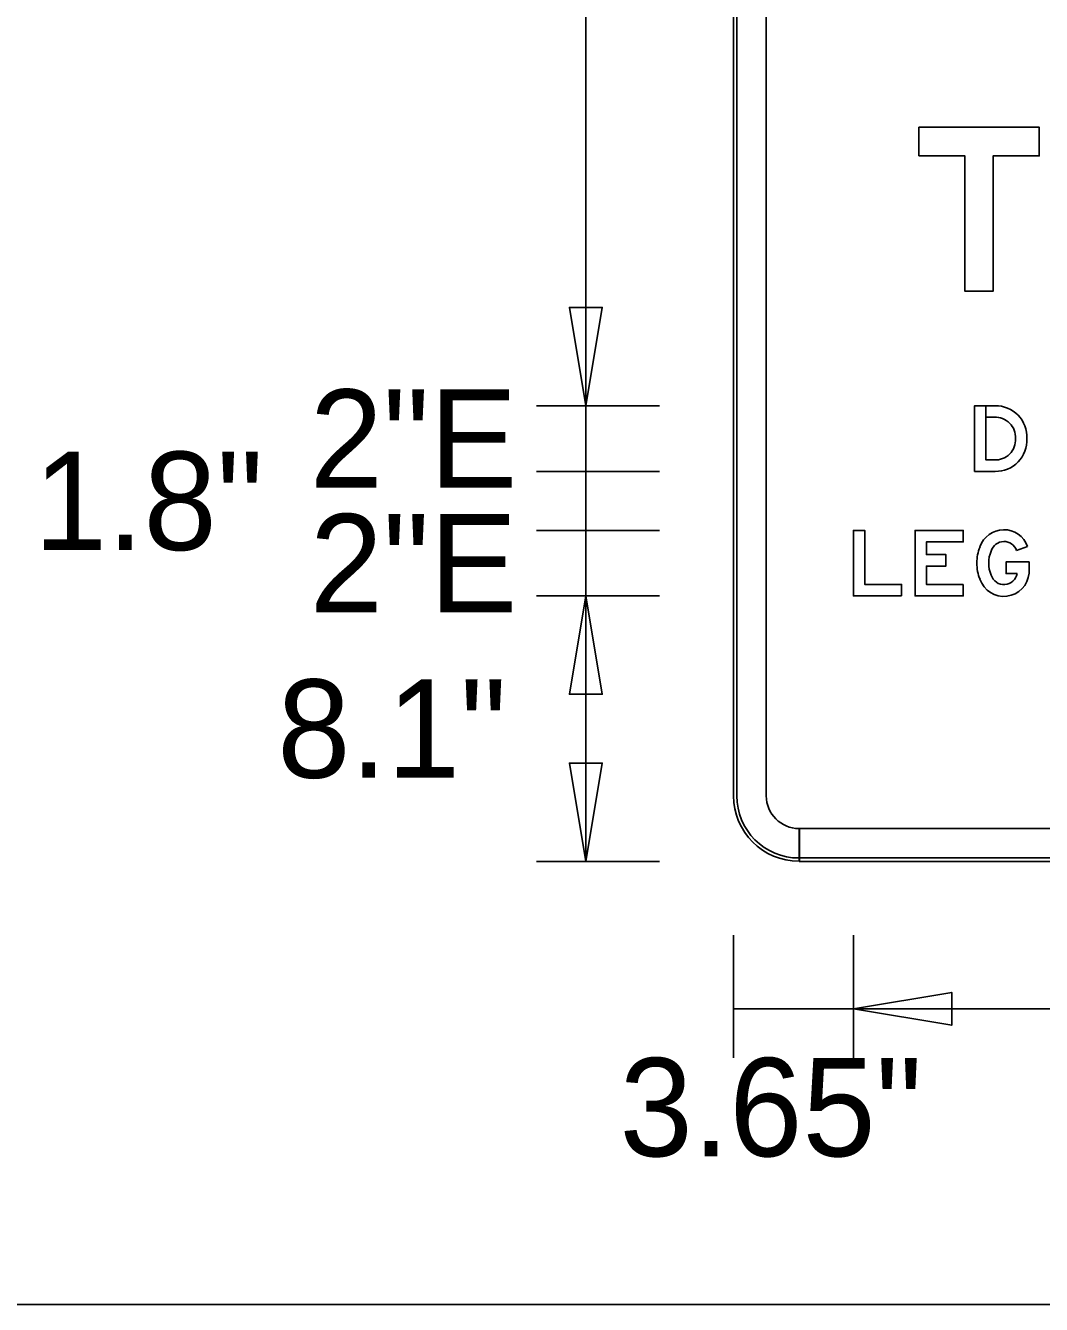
# Model space of a CAD drawing. Extents: x 17890628 to 17890844, y 17897693 to 17898000.
# Drawn here: x 17890803.98 to 17890813.01, y 17897934.95 to 17897946.34 of the extents above; entities that cross this region are included whole.
import ezdxf

# ---------------------------------------------------------------- set-up
doc = ezdxf.new("R2010")
doc.units = 0
for name, color, linetype in [('GSBWFill', 7, 'Continuous'), ('GSColorFill', 7, 'Continuous'), ('GSDims', 7, 'Continuous'), ('GSOutline', 7, 'Continuous'), ('SheetLinesMisc2_dp', 7, 'Continuous')]:
    doc.layers.add(name, color=color, linetype=linetype)

msp = doc.modelspace()

# ---------------------------------------------------------------- linework, layer by layer
at = {"layer": 'GSBWFill'}
for p, q in [((17890810.271, 17897952.314), (17890810.271, 17897939.481)), ((17890810.563, 17897939.481), (17890810.563, 17897952.314)), ((17890812.888, 17897941.701), (17890812.79, 17897941.663)), ((17890810.855, 17897938.897), (17890810.855, 17897939.189)), ((17890823.688, 17897939.189), (17890810.858, 17897939.189)), ((17890810.858, 17897939.189), (17890810.858, 17897938.897)), ((17890810.858, 17897938.897), (17890823.688, 17897938.897))]:
    msp.add_line(p, q, dxfattribs=at)
for points in [[(17890811.921, 17897945.176), (17890812.33, 17897945.176), (17890812.33, 17897943.972), (17890812.581, 17897943.972), (17890812.581, 17897945.176), (17890812.991, 17897945.176), (17890812.991, 17897945.431), (17890811.921, 17897945.431)], [(17890811.767, 17897941.26), (17890811.767, 17897941.362), (17890811.439, 17897941.362), (17890811.439, 17897941.843), (17890811.339, 17897941.843), (17890811.339, 17897941.26)], [(17890812.316, 17897941.362), (17890811.988, 17897941.362), (17890811.988, 17897941.525), (17890812.162, 17897941.525), (17890812.162, 17897941.627), (17890811.988, 17897941.627), (17890811.988, 17897941.741), (17890812.316, 17897941.741), (17890812.316, 17897941.843), (17890811.888, 17897941.843), (17890811.888, 17897941.26), (17890812.316, 17897941.26)]]:
    msp.add_lwpolyline(points, close=True, dxfattribs=at)
for points in [[(17890812.592, 17897942.47), (17890812.517, 17897942.47), (17890812.517, 17897942.952), (17890812.416, 17897942.952), (17890812.416, 17897942.368), (17890812.6, 17897942.368)], [(17890812.6, 17897942.952), (17890812.517, 17897942.952), (17890812.517, 17897942.85), (17890812.592, 17897942.85)], [(17890812.795, 17897941.459), (17890812.697, 17897941.459), (17890812.697, 17897941.562), (17890812.902, 17897941.562), (17890812.902, 17897941.462)]]:
    msp.add_lwpolyline(points, dxfattribs=at)
for radius in [0.583, 0.292]:
    msp.add_arc((17890810.855, 17897939.481), radius, 180, 270, dxfattribs=at)
for centre, major_axis, start_param, end_param in [((17890812.607, 17897942.673), (0, 0.279), 4.66648, 6.308552), ((17890812.603, 17897942.669), (0, 0.181), 4.662785, 6.345315), ((17890812.603, 17897942.651), (0, 0.181), 3.079463, 4.761992), ((17890812.607, 17897942.647), (0, 0.279), 3.116226, 4.758298), ((17890812.677, 17897941.62), (0, 0.229), 5.073935, 7.515122), ((17890812.792, 17897941.554), (0, 0.361), 1.165718, 1.57629), ((17890812.806, 17897941.551), (0, 0.268), 1.157766, 1.568975), ((17890812.678, 17897941.623), (0, 0.121), 5.049811, 7.549107), ((17890812.792, 17897941.55), (0, 0.361), 1.565303, 1.975874), ((17890812.806, 17897941.552), (0, 0.268), 1.572617, 1.983827), ((17890812.677, 17897941.484), (0, 0.229), 1.909656, 4.617417), ((17890812.678, 17897941.481), (0, 0.121), 1.875671, 4.536274)]:
    msp.add_ellipse(centre, major_axis=major_axis, ratio=0.985, start_param=start_param, end_param=end_param, dxfattribs=at)
at = {"layer": 'GSColorFill'}
for p, q in [((17890810.271, 17897952.314), (17890810.271, 17897939.481)), ((17890810.271, 17897952.314), (17890810.271, 17897939.481)), ((17890810.271, 17897952.314), (17890810.271, 17897939.481)), ((17890810.301, 17897939.481), (17890810.301, 17897952.314)), ((17890810.563, 17897939.481), (17890810.563, 17897952.314)), ((17890812.888, 17897941.701), (17890812.79, 17897941.663)), ((17890810.855, 17897938.897), (17890810.855, 17897939.189)), ((17890823.688, 17897939.189), (17890810.858, 17897939.189)), ((17890810.858, 17897939.189), (17890810.858, 17897938.897)), ((17890810.855, 17897938.897), (17890810.855, 17897938.927)), ((17890823.688, 17897938.927), (17890810.855, 17897938.927)), ((17890810.855, 17897938.927), (17890810.855, 17897938.897)), ((17890810.855, 17897938.897), (17890823.688, 17897938.897)), ((17890810.855, 17897938.897), (17890823.688, 17897938.897)), ((17890810.858, 17897938.897), (17890823.688, 17897938.897))]:
    msp.add_line(p, q, dxfattribs=at)
for points in [[(17890811.921, 17897945.176), (17890812.33, 17897945.176), (17890812.33, 17897943.972), (17890812.581, 17897943.972), (17890812.581, 17897945.176), (17890812.991, 17897945.176), (17890812.991, 17897945.431), (17890811.921, 17897945.431)], [(17890811.767, 17897941.26), (17890811.767, 17897941.362), (17890811.439, 17897941.362), (17890811.439, 17897941.843), (17890811.339, 17897941.843), (17890811.339, 17897941.26)], [(17890812.316, 17897941.362), (17890811.988, 17897941.362), (17890811.988, 17897941.525), (17890812.162, 17897941.525), (17890812.162, 17897941.627), (17890811.988, 17897941.627), (17890811.988, 17897941.741), (17890812.316, 17897941.741), (17890812.316, 17897941.843), (17890811.888, 17897941.843), (17890811.888, 17897941.26), (17890812.316, 17897941.26)]]:
    msp.add_lwpolyline(points, close=True, dxfattribs=at)
for points in [[(17890812.592, 17897942.47), (17890812.517, 17897942.47), (17890812.517, 17897942.952), (17890812.416, 17897942.952), (17890812.416, 17897942.368), (17890812.6, 17897942.368)], [(17890812.6, 17897942.952), (17890812.517, 17897942.952), (17890812.517, 17897942.85), (17890812.592, 17897942.85)], [(17890812.795, 17897941.459), (17890812.697, 17897941.459), (17890812.697, 17897941.562), (17890812.902, 17897941.562), (17890812.902, 17897941.462)]]:
    msp.add_lwpolyline(points, dxfattribs=at)
for radius in [0.583, 0.583, 0.583, 0.554, 0.292]:
    msp.add_arc((17890810.855, 17897939.481), radius, 180, 270, dxfattribs=at)
for centre, major_axis, start_param, end_param in [((17890812.607, 17897942.673), (0, 0.279), 4.66648, 6.308552), ((17890812.603, 17897942.669), (0, 0.181), 4.662785, 6.345315), ((17890812.603, 17897942.651), (0, 0.181), 3.079463, 4.761992), ((17890812.607, 17897942.647), (0, 0.279), 3.116226, 4.758298), ((17890812.677, 17897941.62), (0, 0.229), 5.073935, 7.515122), ((17890812.792, 17897941.554), (0, 0.361), 1.165718, 1.57629), ((17890812.806, 17897941.551), (0, 0.268), 1.157766, 1.568975), ((17890812.678, 17897941.623), (0, 0.121), 5.049811, 7.549107), ((17890812.792, 17897941.55), (0, 0.361), 1.565303, 1.975874), ((17890812.806, 17897941.552), (0, 0.268), 1.572617, 1.983827), ((17890812.677, 17897941.484), (0, 0.229), 1.909656, 4.617417), ((17890812.678, 17897941.481), (0, 0.121), 1.875671, 4.536274)]:
    msp.add_ellipse(centre, major_axis=major_axis, ratio=0.985, start_param=start_param, end_param=end_param, dxfattribs=at)
at = {"layer": 'GSDims'}
for p, q in [((17890808.959, 17897942.952), (17890808.959, 17897952.897)), ((17890809.615, 17897942.952), (17890808.521, 17897942.952)), ((17890809.615, 17897942.952), (17890808.521, 17897942.952)), ((17890808.959, 17897942.952), (17890808.959, 17897942.368)), ((17890809.615, 17897942.368), (17890808.521, 17897942.368)), ((17890809.615, 17897942.368), (17890808.521, 17897942.368)), ((17890808.959, 17897941.843), (17890808.959, 17897942.368)), ((17890809.615, 17897941.843), (17890808.521, 17897941.843)), ((17890809.615, 17897941.843), (17890808.521, 17897941.843)), ((17890808.959, 17897941.843), (17890808.959, 17897941.26)), ((17890809.615, 17897941.26), (17890808.521, 17897941.26)), ((17890809.615, 17897941.26), (17890808.521, 17897941.26)), ((17890808.959, 17897938.897), (17890808.959, 17897941.26)), ((17890809.615, 17897938.897), (17890808.521, 17897938.897)), ((17890810.271, 17897938.241), (17890810.271, 17897937.147)), ((17890811.339, 17897938.241), (17890811.339, 17897937.147)), ((17890811.339, 17897938.241), (17890811.339, 17897937.147)), ((17890810.271, 17897937.585), (17890811.339, 17897937.585)), ((17890811.339, 17897937.585), (17890823.204, 17897937.585))]:
    msp.add_line(p, q, dxfattribs=at)
for points in [[(17890808.959, 17897942.952), (17890809.105, 17897943.827), (17890808.813, 17897943.827)], [(17890808.959, 17897941.26), (17890809.105, 17897940.385), (17890808.813, 17897940.385)], [(17890808.959, 17897938.897), (17890809.105, 17897939.772), (17890808.813, 17897939.772)], [(17890811.339, 17897937.585), (17890812.214, 17897937.731), (17890812.214, 17897937.439)]]:
    msp.add_lwpolyline(points, close=True, dxfattribs=at)
at = {"layer": 'GSOutline'}
for p, q in [((17890810.271, 17897952.314), (17890810.271, 17897939.481)), ((17890810.563, 17897952.314), (17890810.563, 17897939.481)), ((17890812.517, 17897942.47), (17890812.592, 17897942.47)), ((17890812.416, 17897942.368), (17890812.6, 17897942.368)), ((17890812.888, 17897941.701), (17890812.79, 17897941.663)), ((17890810.855, 17897939.189), (17890823.688, 17897939.189)), ((17890810.855, 17897938.897), (17890823.688, 17897938.897))]:
    msp.add_line(p, q, dxfattribs=at)
for points in [[(17890811.921, 17897945.176), (17890812.33, 17897945.176), (17890812.33, 17897943.972), (17890812.581, 17897943.972), (17890812.581, 17897945.176), (17890812.991, 17897945.176), (17890812.991, 17897945.431), (17890811.921, 17897945.431)], [(17890811.767, 17897941.26), (17890811.767, 17897941.362), (17890811.439, 17897941.362), (17890811.439, 17897941.843), (17890811.339, 17897941.843), (17890811.339, 17897941.26)], [(17890812.316, 17897941.362), (17890811.988, 17897941.362), (17890811.988, 17897941.525), (17890812.162, 17897941.525), (17890812.162, 17897941.627), (17890811.988, 17897941.627), (17890811.988, 17897941.741), (17890812.316, 17897941.741), (17890812.316, 17897941.843), (17890811.888, 17897941.843), (17890811.888, 17897941.26), (17890812.316, 17897941.26)]]:
    msp.add_lwpolyline(points, close=True, dxfattribs=at)
for points in [[(17890812.6, 17897942.952), (17890812.416, 17897942.952), (17890812.416, 17897942.368)], [(17890812.592, 17897942.85), (17890812.517, 17897942.85), (17890812.517, 17897942.47)], [(17890812.795, 17897941.459), (17890812.697, 17897941.459), (17890812.697, 17897941.562), (17890812.902, 17897941.562), (17890812.902, 17897941.462)]]:
    msp.add_lwpolyline(points, dxfattribs=at)
for radius in [0.583, 0.292]:
    msp.add_arc((17890810.855, 17897939.481), radius, 180, 270, dxfattribs=at)
for centre, major_axis, start_param, end_param in [((17890812.607, 17897942.673), (0, 0.279), 4.66648, 6.308552), ((17890812.603, 17897942.669), (0, 0.181), 4.662786, 6.345315), ((17890812.603, 17897942.651), (0, 0.181), 3.079463, 4.761992), ((17890812.607, 17897942.647), (0, 0.279), 3.116226, 4.758298), ((17890812.677, 17897941.62), (0, 0.229), 5.073935, 7.515122), ((17890812.792, 17897941.554), (0, 0.361), 1.165718, 1.57629), ((17890812.806, 17897941.551), (0, 0.268), 1.157766, 1.568975), ((17890812.678, 17897941.623), (0, 0.121), 5.049811, 7.549107), ((17890812.792, 17897941.55), (0, 0.361), 1.565303, 1.975874), ((17890812.806, 17897941.552), (0, 0.268), 1.572617, 1.983827), ((17890812.677, 17897941.484), (0, 0.229), 1.909656, 4.617417), ((17890812.678, 17897941.481), (0, 0.121), 1.875671, 4.536274)]:
    msp.add_ellipse(centre, major_axis=major_axis, ratio=0.985, start_param=start_param, end_param=end_param, dxfattribs=at)
at = {"layer": 'SheetLinesMisc2_dp'}
msp.add_line((17890793.11, 17897934.953), (17890838.594, 17897934.953), dxfattribs=at)

# ---------------------------------------------------------------- texts
at = {"layer": 'GSDims'}
for s, p in [('2"E', (17890806.503, 17897942.222)), ('1.8"', (17890804.049, 17897941.668)), ('2"E', (17890806.503, 17897941.114)), ('8.1"', (17890806.214, 17897939.641)), ('3.65"', (17890809.259, 17897936.272))]:
    msp.add_text(s, height=0.875, dxfattribs=at).set_placement(p)

doc.saveas('drawing.dxf')
